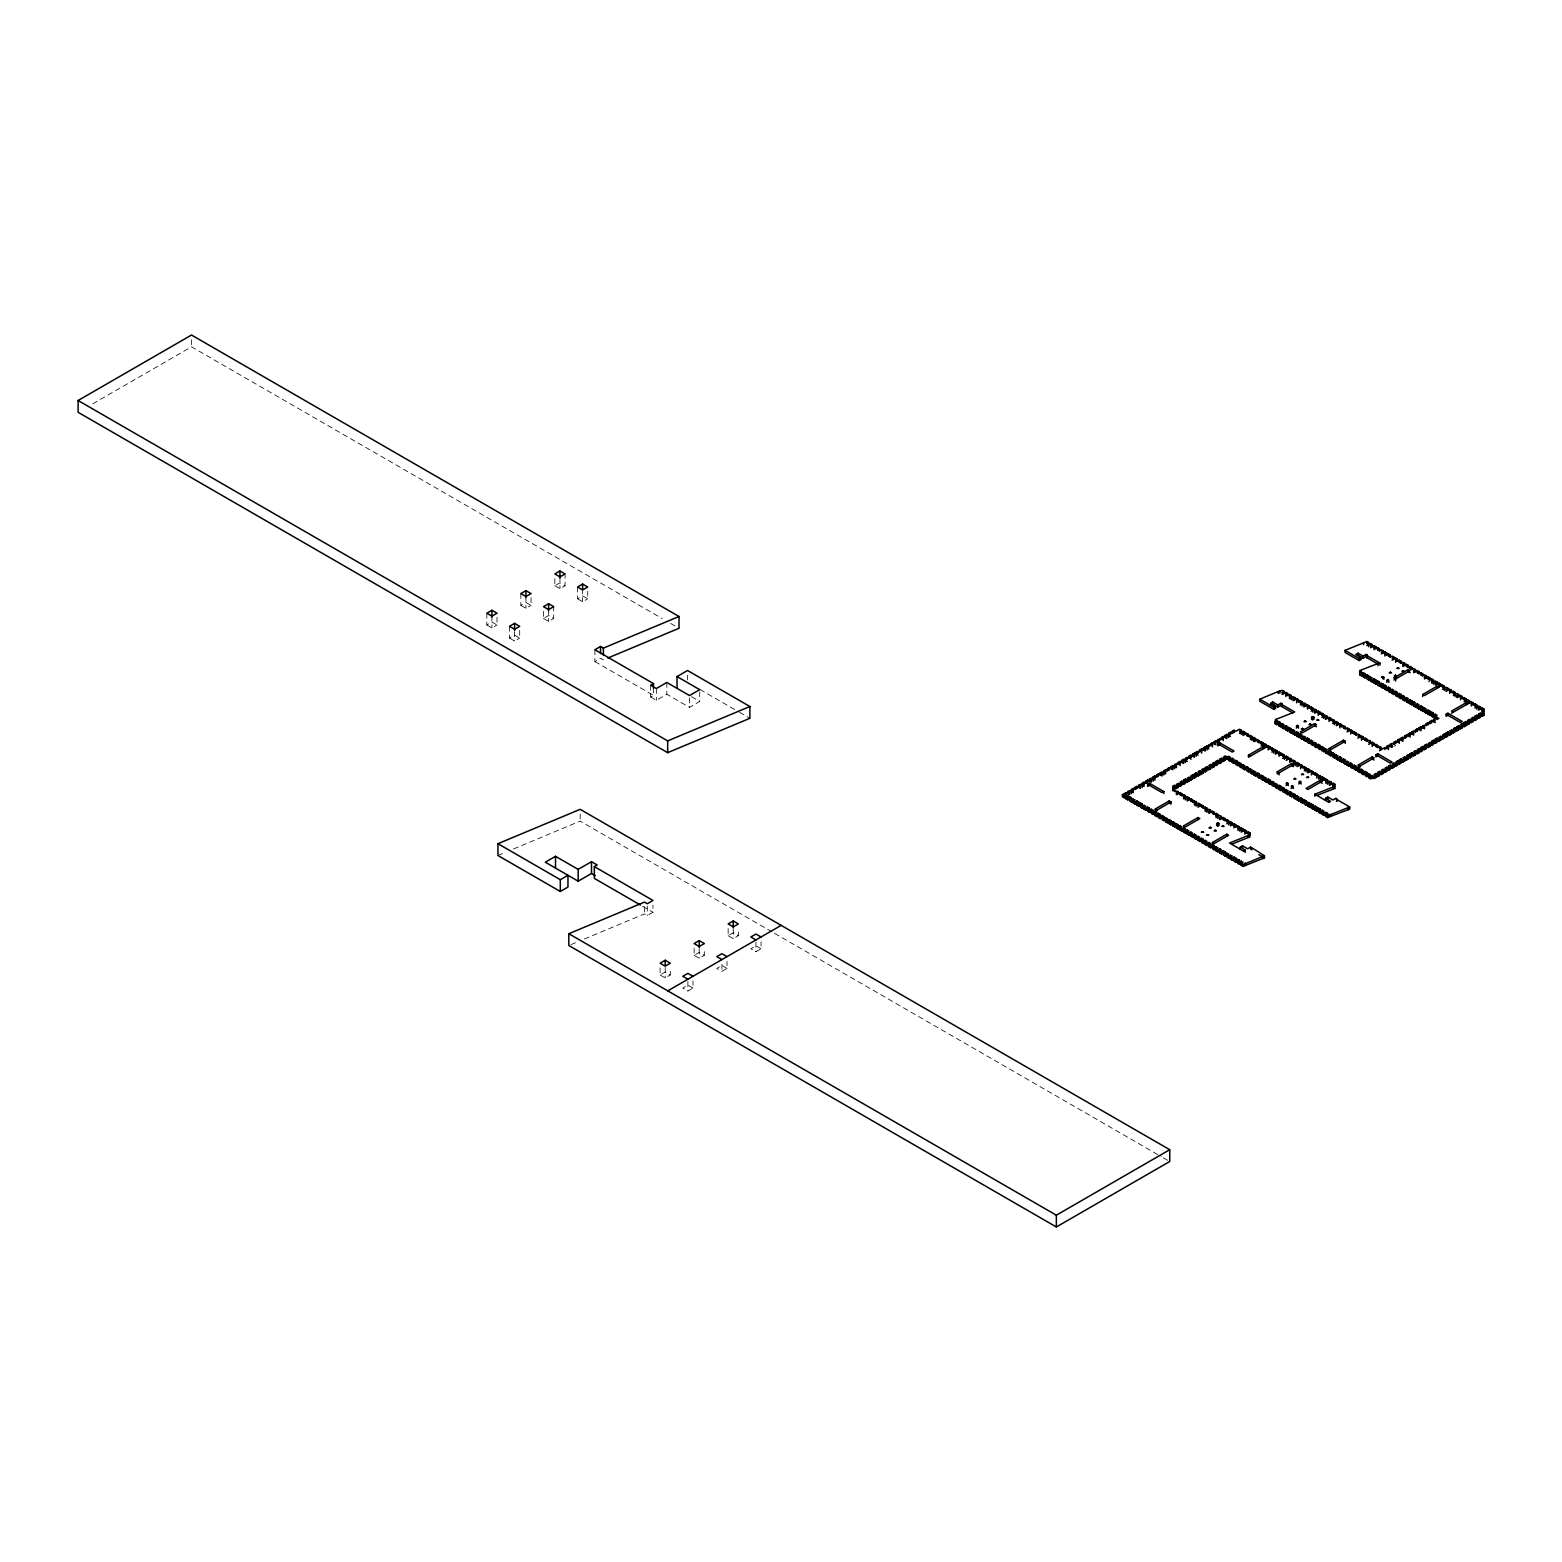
<?xml version="1.0" encoding="UTF-8"?>
<svg xmlns="http://www.w3.org/2000/svg" width="1562" height="1562" viewBox="0 0 1562 1562"><rect width="100%" height="100%" fill="white"/><g stroke="black" fill="none" stroke-linecap="round" stroke-linejoin="round"><path stroke-width="0.75" stroke-dasharray="5 3.75" d="M92.802 403.797L191.501 346.803L662.132 618.532M486.817 613.222L486.817 624.995L491.913 622.067L497.009 624.995L497.009 613.222M520.829 593.58L520.829 605.373L525.925 602.424L531.041 605.373L531.041 593.58M554.842 578.643L554.842 585.73L559.957 582.782L565.053 585.73L565.053 573.937M486.817 624.995L491.913 627.944L497.009 624.995M520.829 605.373L525.925 608.301L531.041 605.373M554.842 585.73L559.957 588.659L565.053 585.73M509.485 626.323L509.485 638.097L514.601 635.148L519.697 638.097L519.697 626.323M543.517 611.386L543.517 618.454L548.613 615.506L553.709 618.454L553.709 606.681M577.53 587.039L577.53 598.812L582.626 595.864L587.742 598.812L587.742 587.039M509.485 638.097L514.601 641.045L519.697 638.097M543.517 618.454L548.613 621.403L553.709 618.454M577.53 598.812L582.626 601.76L587.742 598.812M594.888 649.753L594.888 661.546L600.55 658.266L603.381 659.906M650.671 685.23L650.671 697.023L653.502 695.383L653.502 688.315M650.671 697.023L656.352 700.303L666.837 694.25L689.506 707.332L699.717 701.436L699.717 692.005M584.403 938.996L644.462 913.887L647.293 915.527L652.975 912.247L652.975 905.179M660.101 967.893L660.101 974.961L665.217 972.033L670.313 974.961L670.313 967.893M694.133 948.251L694.133 955.319L699.229 952.39L704.345 955.319L704.345 948.251M728.146 928.609L728.146 935.677L733.261 932.748L738.357 935.677L738.357 928.609M660.101 974.961L665.217 977.91L670.313 974.961M694.133 955.319L699.229 958.267L704.345 955.319M728.146 935.677L733.261 938.625L738.357 935.677M693.001 988.063L687.885 985.114L682.789 988.063L687.885 991.011L693.001 988.063L693.001 980.995M727.013 968.42L721.917 965.472L716.802 968.42L721.917 971.369L727.013 968.42L727.013 961.352M761.045 948.778L755.93 945.83L750.834 948.778L755.93 951.727L761.045 948.778L761.045 941.71M1393.89 746.48L1395.686 745.445M497.946 855.488L504.604 852.696M513.507 848.986L580.166 821.104L772.468 932.143M571.048 944.58L575.499 942.726M1428.098 680.993L1429.894 682.028M670.586 623.414L679.021 628.275M700.01 689.486L737.42 711.1M739.509 712.292L749.897 718.305M691.478 696.672L699.717 701.436M594.888 661.546L653.502 695.383M774.576 933.354L1161.288 1156.622M1163.397 1157.852L1167.634 1160.293M642.49 906.194L652.975 912.247M755.93 942.296L755.93 951.727M733.261 929.195L733.261 938.625M721.917 964.301L721.917 971.369M699.229 948.837L699.229 958.267M689.506 697.902L689.506 707.332M687.885 981.58L687.885 991.011M687.534 675.214L687.534 679.939M666.837 682.457L666.837 694.25M665.217 967.308L665.217 977.91M656.352 688.51L656.352 700.303M647.293 906.097L647.293 915.527M644.462 906.819L644.462 913.887M582.626 588.796L582.626 601.76M580.166 814.036L580.166 821.104M559.957 576.886L559.957 588.659M548.613 609.61L548.613 621.403M525.925 596.528L525.925 608.301M514.601 631.614L514.601 641.045M491.913 616.17L491.913 627.944M191.501 339.735L191.501 346.803"/><path stroke-width="1.5" d="M677.029 688.354L677.029 676.561L687.534 670.508L749.897 706.512L749.897 718.305L667.677 752.669L78.1 412.29L78.1 400.497L191.501 335.029L679.021 616.502L679.021 628.275L607.833 658.032M491.913 610.273L486.817 613.222L491.913 616.17L497.009 613.222L491.913 610.273L491.913 617.341M525.925 590.631L520.829 593.58L525.925 596.528L531.041 593.58L525.925 590.631L525.925 597.699M559.957 570.989L554.842 573.937L559.957 576.886L565.053 573.937L559.957 570.989L559.957 578.057M514.601 623.375L509.485 626.323L514.601 629.252L519.697 626.323L514.601 623.375L514.601 630.443M548.613 603.733L543.517 606.681L548.613 609.61L553.709 606.681L548.613 603.733L548.613 610.801M582.626 584.09L577.53 587.039L582.626 589.967L587.742 587.039L582.626 584.09L582.626 588.796M679.021 616.502L603.381 648.113L600.55 646.473L594.888 649.753L653.502 683.609L653.502 688.315M653.502 683.609L650.671 685.23L656.352 688.51L666.837 682.457L689.506 695.559L699.717 689.662L677.029 676.561M640.4 905.003L594.341 878.391L594.341 866.617L597.172 864.977L591.51 861.697L578.174 869.39L555.506 856.308L545.294 862.185L578.174 881.183L591.51 873.49L595.278 875.677M497.946 843.695L560.309 879.699L567.963 875.286L567.963 887.079L560.309 891.492L497.946 855.488L497.946 843.695L580.166 809.331L1169.743 1149.71L1169.743 1161.503L1056.342 1226.971L568.822 945.498L568.822 933.725L644.462 902.094L647.293 903.734L652.975 900.454L594.341 866.617M665.217 960.24L660.101 963.188L665.217 966.136L670.313 963.188L665.217 960.24L665.217 964.945M699.229 940.597L694.133 943.546L699.229 946.494L704.345 943.546L699.229 940.597L699.229 947.665M733.261 920.955L728.146 923.903L733.261 926.852L738.357 923.903L733.261 920.955L733.261 928.023M667.775 990.855L781.176 925.368M1368.683 646.688L1368.683 642.529L1366.887 641.494L1345.077 650.358L1345.077 652.447L1359.096 660.55L1360.834 659.554L1360.834 657.465L1355.718 654.517L1358.022 653.189L1363.118 656.138L1366.125 654.419L1367.394 655.142L1366.75 657.602L1367.394 655.142M1282.265 692.435L1284.081 691.38L1284.081 693.469L1282.265 692.435L1282.265 694.504L1285.877 692.435L1287.674 693.469L1287.674 695.539L1285.877 694.504L1287.674 693.469M1366.887 641.494L1366.887 643.583L1368.683 642.529M1366.887 645.653L1370.479 643.583L1372.276 644.618L1372.276 646.688L1370.479 645.653L1370.479 643.583M1282.148 703.974L1281.523 706.414L1282.148 703.974L1280.879 703.232L1277.872 704.97L1272.776 702.021L1270.472 703.349L1275.588 706.297L1275.588 708.367L1273.85 709.363L1259.831 701.26L1259.831 699.19L1278.321 691.458L1282.265 690.345L1284.081 691.38M1370.479 645.653L1372.276 644.618M1270.472 705.419L1272.776 704.111L1277.872 707.039L1280.879 705.321L1282.148 706.044M1287.674 695.539L1289.47 694.504L1291.266 695.539L1291.266 699.698M1370.479 647.742L1374.091 645.653L1375.888 646.688L1375.888 648.777L1374.091 647.742L1375.888 646.688M1291.266 695.539L1289.47 696.593L1291.266 697.628M1122.414 794.687L1127.823 795.722L1124.23 797.792L1122.414 796.757L1122.414 794.687L1126.026 792.598L1129.619 794.687L1129.619 792.598L1127.823 791.563L1127.823 793.633L1129.619 792.598M1127.823 791.563L1129.619 790.528L1133.231 792.598L1133.231 788.439L1131.415 789.493L1131.415 793.633M1136.824 786.369L1136.824 788.439L1135.027 789.493L1135.027 787.404L1136.824 786.369L1140.416 788.439L1140.416 786.369L1138.62 785.335L1138.62 787.404L1140.416 786.369M1138.62 785.335L1140.416 784.28L1144.028 786.369L1144.028 782.211L1142.232 783.245L1142.232 787.404M1147.621 780.121L1147.621 782.211L1145.825 783.245L1145.825 781.176L1147.621 780.121L1151.233 782.211L1151.233 780.121L1149.417 779.087L1149.417 781.176L1151.233 780.121M1149.417 779.087L1151.233 778.052L1154.826 780.121L1154.826 775.982L1153.029 777.017L1153.029 781.176M1158.418 773.893L1158.418 775.982L1156.622 777.017L1156.622 774.928L1158.418 773.893L1162.03 775.982L1162.03 773.893L1160.234 772.858L1160.234 774.928L1162.03 773.893M1160.234 772.858L1162.03 771.823L1165.623 773.893L1165.623 769.734L1163.827 770.769L1163.827 774.928M1169.235 767.664L1169.235 769.734L1167.419 770.769L1167.419 768.699L1169.235 767.664L1172.828 769.734L1172.828 765.575L1171.031 766.61L1171.031 768.699L1172.828 767.664L1171.031 766.61M1174.624 768.699L1174.624 764.54L1180.032 763.506L1178.236 762.451L1178.236 764.54M1178.236 762.451L1180.032 761.416L1183.625 763.506L1183.625 759.347L1181.829 760.382L1181.829 762.471L1183.625 761.416L1181.829 760.382M1185.421 762.471L1185.421 758.312L1190.83 757.258L1189.033 756.223L1189.033 758.312M1189.033 756.223L1190.83 755.188L1194.422 757.258L1194.422 753.099L1192.626 754.153L1192.626 756.223L1194.422 755.188L1192.626 754.153M1196.238 756.223L1196.238 752.064L1201.627 751.029L1199.831 749.994L1199.831 752.064M1199.831 749.994L1201.627 748.94L1205.239 751.029L1205.239 746.87L1203.443 747.905L1203.443 749.994L1205.239 748.94L1203.443 747.905M1207.035 749.994L1207.035 745.835L1212.444 744.801L1210.628 743.746L1210.628 745.835M1210.628 743.746L1212.444 742.711L1216.037 744.801M1216.037 740.642L1216.037 742.711L1214.24 743.746L1214.24 741.677L1216.037 740.642L1234.039 751.029L1232.242 752.064L1217.833 743.746L1219.629 742.711L1219.629 744.801L1217.833 745.835L1217.833 739.587L1223.241 738.553L1221.445 737.518L1221.445 739.587M1221.445 737.518L1223.241 736.483L1226.834 738.553L1226.834 734.394L1225.038 735.429L1225.038 737.518L1226.834 736.483L1225.038 735.429M1228.63 737.518L1228.63 733.359L1230.446 732.324L1232.242 733.359L1234.039 732.324L1234.039 730.235L1232.242 731.289L1232.242 733.359M1259.831 699.19L1273.85 707.293L1275.588 706.297M1360.834 657.465L1359.096 658.461L1359.096 660.55M1375.888 648.777L1377.684 647.742L1379.48 648.777L1379.48 650.846L1377.684 649.812L1377.684 647.742M1131.415 791.563L1133.231 790.528L1131.415 789.493M1142.232 785.335L1144.028 784.28L1142.232 783.245M1153.029 779.087L1154.826 778.052L1153.029 777.017M1163.827 772.858L1165.623 771.823L1163.827 770.769M1174.624 766.61L1176.42 765.575L1174.624 764.54M1185.421 760.382L1187.237 759.347L1187.237 757.258M1196.238 754.153L1198.034 753.099L1198.034 751.029M1207.035 747.905L1208.832 746.87L1208.832 744.801M1217.833 741.677L1219.629 740.642L1219.629 738.553M1228.63 735.429L1230.446 734.394L1230.446 732.324M1293.082 698.663L1294.878 697.628L1294.878 699.698L1293.082 698.663L1293.082 700.752L1296.675 698.663L1298.471 699.698L1298.471 701.787L1296.675 700.752L1298.471 699.698M1358.022 653.189L1358.022 655.279L1363.118 658.227L1366.125 656.489L1367.394 657.231M1377.684 649.812L1379.48 648.777M1149.417 783.245L1149.417 785.335L1147.621 786.369L1147.621 784.28L1149.417 783.245L1163.827 791.563L1163.827 793.633M1241.243 734.394L1241.243 730.235L1239.447 731.289L1241.243 732.324M1379.48 650.846L1381.277 649.812L1383.092 650.846L1383.092 652.936L1381.277 651.901L1383.092 650.846M1131.415 797.792L1127.823 799.881L1126.026 798.846L1129.619 796.757L1131.415 797.792L1131.415 801.95L1129.619 800.915L1129.619 796.757M1239.447 733.359L1243.04 731.289L1244.836 732.324L1244.836 734.394L1243.04 733.359L1244.836 732.324M1298.471 701.787L1300.267 700.752L1302.083 701.787L1302.083 705.946M1381.277 653.97L1384.889 651.901L1386.685 652.936L1386.685 655.005L1384.889 653.97L1386.685 652.936M1131.415 801.95L1135.027 799.881L1129.619 798.846M1252.041 740.642L1252.041 736.483L1250.244 735.429L1248.448 736.483L1248.448 734.394L1246.632 733.359L1243.04 735.429L1243.04 731.289M1300.267 700.752L1300.267 702.822L1302.083 701.787M1246.632 733.359L1246.632 735.429L1248.448 734.394M1300.267 704.892L1303.879 702.822L1305.676 703.857L1305.676 705.946L1303.879 704.892L1303.879 706.981L1307.472 704.892L1309.268 705.946L1309.268 708.016L1307.472 706.981L1309.268 705.946M1386.685 655.005L1388.481 653.97L1390.278 655.005L1390.278 657.094L1388.481 656.06L1388.481 653.97M1275.763 719.438L1275.412 721.722L1275.763 719.438L1294.703 711.96L1281.523 704.345M1138.62 801.95L1135.027 804.039L1133.231 803.005L1136.824 800.915L1138.62 801.95L1138.62 806.109L1136.824 805.074L1136.824 800.915M1275.08 721.527L1276.876 720.492L1276.876 724.651L1275.08 723.616L1275.08 721.527L1276.876 722.562M1303.879 704.892L1305.676 703.857M1361.478 675.799L1361.478 673.71L1359.682 672.675L1361.478 671.64L1359.682 670.606L1359.682 674.764L1361.478 675.799L1365.09 673.71L1363.275 672.675L1359.682 674.764M1388.481 656.06L1390.278 655.005M1250.244 735.429L1250.244 737.518L1252.041 736.483M1275.08 723.616L1278.673 721.527L1280.469 722.562L1280.469 726.72L1278.673 725.686L1278.673 721.527M1379.949 665.217L1379.949 663.128L1378.035 663.499L1359.682 670.606M1390.278 657.094L1392.093 656.06L1393.89 657.094L1393.89 659.164L1392.093 658.129L1393.89 657.094M1136.824 805.074L1140.416 803.005L1142.232 804.039L1142.232 808.198L1140.416 807.144L1140.416 803.005M1250.244 739.587L1253.837 737.518L1255.633 738.553L1255.633 740.642L1253.837 739.587L1255.633 738.553M1276.876 724.651L1280.469 722.562M1138.62 806.109L1142.232 804.039M1163.827 791.563L1162.03 792.598L1147.621 784.28M1172.828 786.369L1174.624 785.335L1178.236 787.404L1176.42 788.439L1172.828 786.369L1172.828 790.528L1178.236 791.563L1178.236 793.633L1176.42 792.598L1178.236 791.563M1181.829 783.245L1176.42 784.28L1180.032 786.369L1181.829 785.335L1181.829 781.176L1180.032 782.211L1183.625 784.28L1185.421 783.245L1185.421 779.087L1183.625 780.121L1183.625 784.28M1192.626 777.017L1187.237 778.052L1190.83 780.121L1192.626 779.087L1192.626 774.928L1190.83 775.982L1194.422 778.052L1196.238 777.017L1196.238 772.858L1194.422 773.893L1194.422 778.052M1203.443 772.858L1199.831 770.769L1198.034 771.823L1201.627 773.893L1203.443 772.858L1203.443 768.699L1201.627 769.734L1205.239 771.823L1207.035 770.769L1207.035 766.61L1205.239 767.664L1205.239 771.823M1214.24 766.61L1210.628 764.54L1208.832 765.575L1212.444 767.664L1214.24 766.61L1214.24 762.451L1212.444 763.506L1216.037 765.575L1217.833 764.54L1217.833 760.382L1216.037 761.416L1216.037 765.575M1219.629 759.347L1221.445 758.312L1225.038 760.382L1223.241 761.416L1219.629 759.347L1219.629 763.506L1221.445 762.471L1221.445 758.312M1225.038 756.223L1223.241 757.258L1226.834 759.347L1230.446 757.258L1225.038 756.223L1225.038 760.382M1278.673 725.686L1282.265 723.616L1284.081 724.651L1280.469 726.72M1309.268 708.016L1311.084 706.981L1312.881 708.016L1312.881 712.174M1368.683 675.799L1365.09 677.869L1363.275 676.834L1366.887 674.764L1368.683 675.799L1368.683 679.958L1366.887 678.923L1366.887 674.764M1392.093 660.199L1395.686 658.129L1397.482 659.164L1397.482 661.253L1395.686 660.199L1397.482 659.164M1142.232 808.198L1145.825 806.109L1140.416 805.074M1174.624 787.404L1172.828 788.439L1174.624 789.493L1172.828 790.528M1178.236 785.335L1176.42 786.369L1176.42 788.439M1185.421 781.176L1183.625 782.211L1181.829 781.176M1189.033 779.087L1187.237 780.121L1187.237 782.211L1189.033 781.176L1189.033 777.017M1196.238 774.928L1194.422 775.982L1192.626 774.928M1199.831 772.858L1198.034 773.893L1198.034 775.982L1199.831 774.928L1199.831 770.769M1203.443 770.769L1201.627 771.823L1201.627 773.893M1207.035 768.699L1205.239 769.734L1203.443 768.699M1210.628 766.61L1208.832 767.664L1208.832 769.734L1210.628 768.699L1210.628 764.54M1214.24 764.54L1212.444 765.575L1212.444 767.664M1217.833 762.451L1216.037 763.506L1214.24 762.451M1219.629 761.416L1221.445 760.382M1225.038 758.312L1223.241 759.347L1223.241 761.416M1262.838 748.94L1262.838 742.711L1261.042 741.677L1259.245 742.711L1259.245 740.642L1257.449 739.587L1253.837 741.677L1253.837 737.518M1311.084 706.981L1311.084 709.05L1312.881 708.016M1257.449 739.587L1257.449 741.677L1259.245 740.642M1287.674 726.72L1284.081 728.81L1282.265 727.775L1285.877 725.686L1287.674 726.72L1287.674 730.879L1285.877 729.845L1285.877 725.686M1311.084 711.14L1314.677 709.05L1316.473 710.105L1316.473 712.174L1314.677 711.14L1314.677 713.209L1318.269 711.14L1320.085 712.174L1320.085 714.264L1318.269 713.209L1320.085 712.174M1368.683 679.958L1372.276 677.869L1366.887 676.834M1397.482 661.253L1399.279 660.199L1401.094 661.253L1401.094 663.323L1399.279 662.288L1399.279 660.199M1149.417 808.198L1145.825 810.268L1144.028 809.233L1147.621 807.144L1149.417 808.198L1149.417 812.357L1147.621 811.303L1147.621 807.144M1228.63 760.382L1232.242 758.312L1234.039 759.347L1230.446 761.416L1228.63 760.382L1228.63 756.223M1314.677 711.14L1316.473 710.105M1399.279 662.288L1401.094 661.253M1261.042 741.677L1261.042 743.746L1262.838 742.711M1285.877 729.845L1289.47 727.775L1291.266 728.81L1291.266 732.968L1289.47 731.914L1289.47 727.775M1375.888 679.958L1372.276 682.028L1370.479 680.993L1374.091 678.923L1375.888 679.958L1375.888 684.117L1374.091 683.082L1374.091 678.923M1401.094 663.323L1402.891 662.288L1404.687 663.323L1404.687 665.412L1402.891 664.358L1404.687 663.323M1147.621 811.303L1151.233 809.233L1153.029 810.268L1153.029 814.427L1151.233 813.392L1151.233 809.233M1185.421 799.881L1185.421 795.722L1183.625 794.687L1181.829 795.722L1181.829 793.633L1180.032 792.598L1176.42 794.687L1176.42 792.598M1237.631 761.416L1234.039 763.506L1232.242 762.471L1235.835 760.382L1237.631 761.416L1237.631 765.575L1235.835 764.54L1235.835 760.382M1261.042 745.835L1264.634 743.746L1266.45 744.801L1266.45 746.87L1264.634 745.835L1266.45 744.801M1287.674 730.879L1291.266 728.81M1296.304 728.146L1297.456 725.412L1298.608 728.146M1311.631 717.231L1313.915 717.231L1313.915 719.321L1311.631 719.321L1311.631 717.231L1313.915 717.231M1383.854 677.244L1381.55 677.244L1383.854 677.244L1383.854 679.333M1298.608 726.076L1296.304 726.076M1149.417 812.357L1153.029 810.268M1169.235 800.915L1169.235 803.005L1171.031 804.039L1171.031 801.95L1169.235 800.915L1154.826 809.233L1156.622 810.268L1156.622 816.516L1154.826 815.462L1154.826 811.303L1156.622 812.357L1153.029 814.427M1180.032 792.598L1180.032 794.687L1181.829 793.633M1273.635 753.099L1273.635 748.94L1271.839 747.905L1270.043 748.94L1270.043 746.87L1268.246 745.835L1248.448 757.258L1248.448 755.188L1262.838 746.87L1264.634 747.905L1264.634 743.746M1289.47 731.914L1293.082 729.845L1294.878 730.879L1291.266 732.968M1320.085 714.264L1321.882 713.209L1323.678 714.264L1323.678 718.403M1374.091 683.082L1377.684 680.993L1379.48 682.028L1379.48 686.187L1377.684 685.152L1377.684 680.993M1406.483 664.358L1406.483 666.447L1408.299 667.482L1408.299 665.412L1406.483 664.358L1402.891 666.447L1402.891 664.358M1171.031 801.95L1153.029 812.357L1151.233 811.303M1237.631 765.575L1241.243 763.506L1235.835 762.451M1321.882 713.209L1321.882 715.298L1323.678 714.264M1375.888 684.117L1379.48 682.028M1406.483 666.447L1408.299 665.412M1185.421 795.722L1183.625 796.757L1185.421 797.792M1270.043 746.87L1268.246 747.905L1270.043 748.94M1298.471 732.968L1294.878 735.038L1293.082 734.003L1296.675 731.914L1298.471 732.968L1298.471 737.127L1296.675 736.073L1296.675 731.914M1321.882 717.368L1325.474 715.298L1327.27 716.333L1327.27 718.403L1325.474 717.368L1325.474 719.457L1329.086 717.368L1330.883 718.403L1330.883 720.492L1329.086 719.457L1330.883 718.403M1381.277 683.082L1381.277 687.221L1383.092 688.276L1383.092 684.117L1377.684 683.082M1386.666 682.262L1387.798 679.529L1388.95 682.262M1394.319 677.849L1395.452 675.116L1396.604 677.849M1408.299 667.482L1410.096 666.447L1411.892 667.482L1411.892 669.571L1410.096 668.516L1410.096 666.447M1154.826 815.462L1158.418 813.392L1160.234 814.427L1160.234 818.586L1158.418 817.551L1158.418 813.392M1239.447 764.54L1244.836 765.575L1241.243 767.664L1239.447 766.61L1239.447 762.451M1388.95 680.192L1386.666 680.192M1396.604 675.78L1394.319 675.78M1314.677 723.616L1300.267 731.914L1302.083 732.968L1316.473 724.651L1314.677 723.616L1314.677 725.686L1316.473 726.72M1325.474 717.368L1327.27 716.333M1379.48 686.187L1383.092 684.117M1393.89 679.958L1410.096 670.606L1408.299 669.571L1393.89 677.869L1395.686 678.923L1395.686 680.993M1410.096 668.516L1411.892 667.482M1156.622 816.516L1160.234 814.427M1187.237 798.846L1189.033 797.792L1189.033 799.881L1187.237 798.846L1187.237 800.915L1190.83 798.846L1192.626 799.881L1192.626 801.95L1194.422 800.915L1196.238 801.95L1196.238 806.109M1271.839 747.905L1271.839 749.994L1273.635 748.94M1296.675 736.073L1300.267 734.003L1302.083 735.038L1298.471 737.127M1381.277 687.221L1384.889 685.152L1386.685 686.187L1383.092 688.276M1411.892 669.571L1413.688 668.516L1415.484 669.571L1415.484 671.64L1413.688 670.606L1415.484 669.571M1158.418 817.551L1162.03 815.462L1163.827 816.516L1163.827 820.675L1162.03 819.62L1162.03 815.462M1248.448 767.664L1244.836 769.734L1243.04 768.699L1246.632 766.61L1248.448 767.664L1248.448 771.823L1246.632 770.769L1246.632 766.61M1271.839 752.064L1275.451 749.994L1277.247 751.029L1277.247 753.099L1275.451 752.064L1277.247 751.029M1160.234 818.586L1163.827 816.516M1190.83 798.846L1190.83 800.915L1192.626 799.881M1300.267 736.073L1305.676 737.127L1302.083 739.197L1300.267 738.162L1300.267 734.003M1330.883 720.492L1332.679 719.457L1334.475 720.492L1334.475 724.651M1390.278 688.276L1386.685 690.345L1384.889 689.311L1388.481 687.221L1390.278 688.276L1390.278 692.435L1388.481 691.38L1388.481 687.221M1417.3 670.606L1417.3 672.675L1419.097 673.71L1419.097 671.64L1417.3 670.606L1413.688 672.675L1413.688 670.606M1165.623 817.551L1165.623 821.71L1167.419 822.744L1167.419 818.586L1162.03 817.551M1248.448 771.823L1252.041 769.734L1246.632 768.699M1284.452 759.347L1284.452 755.188L1282.636 754.153L1280.84 755.188L1280.84 753.099L1279.044 752.064L1275.451 754.153L1275.451 749.994M1332.679 719.457L1332.679 721.527L1334.475 720.492M1417.3 672.675L1419.097 671.64M1163.827 820.675L1167.419 818.586M1196.238 801.95L1194.422 803.005L1196.238 804.039M1280.84 753.099L1279.044 754.153L1280.84 755.188M1309.268 739.197L1305.676 741.286L1303.879 740.232L1307.472 738.162L1309.268 739.197L1309.268 743.356L1307.472 742.321L1307.472 738.162M1332.679 723.616L1336.271 721.527L1338.087 722.562L1338.087 724.651L1336.271 723.616L1336.271 721.527M1388.481 691.38L1392.093 689.311L1393.89 690.345L1390.278 692.435M1419.097 673.71L1420.893 672.675L1422.689 673.71L1422.689 675.799L1420.893 674.764L1420.893 672.675M1165.623 821.71L1169.235 819.62L1171.031 820.675L1171.031 824.814L1169.235 823.779L1169.235 819.62M1250.244 770.769L1255.633 771.823L1252.041 773.893L1250.244 772.858L1250.244 768.699M1336.271 723.616L1338.087 722.562M1420.893 674.764L1422.689 673.71M1167.419 822.744L1171.031 820.675M1198.034 805.074L1199.831 804.039L1199.831 806.109L1198.034 805.074L1198.034 807.144L1201.627 805.074L1203.443 806.109L1203.443 808.198L1205.239 807.144L1207.035 808.198L1207.035 812.357M1282.636 754.153L1282.636 756.223L1284.452 755.188M1307.472 742.321L1311.084 740.232L1312.881 741.286L1309.268 743.356M1336.271 725.686L1339.884 723.616L1341.68 724.651L1341.68 726.72L1339.884 725.686L1341.68 724.651M1392.093 693.469L1395.686 691.38L1397.482 692.435L1393.89 694.504L1392.093 693.469L1392.093 689.311M1422.689 675.799L1424.485 674.764L1426.301 675.799L1426.301 677.869L1424.485 676.834L1426.301 675.799M1169.235 823.779L1172.828 821.71L1174.624 822.744L1174.624 826.903L1172.828 825.868L1172.828 821.71M1259.245 773.893L1255.633 775.982L1253.837 774.928L1257.449 772.858L1259.245 773.893L1259.245 778.052L1257.449 777.017L1257.449 772.858M1282.636 758.312L1286.248 756.223L1288.045 757.258L1288.045 759.347L1286.248 758.312L1286.248 756.223M1171.031 824.814L1174.624 822.744M1201.627 805.074L1201.627 807.144L1203.443 806.109M1286.248 758.312L1288.045 757.258M1311.084 742.321L1316.473 743.356L1312.881 745.445L1311.084 744.391L1311.084 740.232M1341.68 726.72L1343.476 725.686L1345.273 726.72L1345.273 728.81L1343.476 727.775L1343.476 725.686M1401.094 694.504L1397.482 696.593L1395.686 695.539L1399.279 693.469L1401.094 694.504L1401.094 698.663L1399.279 697.628L1399.279 693.469M1428.098 676.834L1428.098 678.923L1429.894 679.958L1429.894 677.869L1428.098 676.834L1424.485 678.923L1424.485 676.834M1172.828 825.868L1176.42 823.779L1178.236 824.814L1178.236 828.973L1176.42 827.938L1176.42 823.779M1261.042 774.928L1261.042 779.087L1262.838 780.121L1262.838 775.982L1257.449 774.928M1286.248 760.382L1289.841 758.312L1291.637 759.347L1291.637 761.416L1293.453 760.382L1295.249 761.416L1295.249 765.575M1343.476 727.775L1345.273 726.72M1428.098 678.923L1429.894 677.869M1174.624 826.903L1178.236 824.814M1207.035 808.198L1205.239 809.233L1207.035 810.268M1259.245 778.052L1262.838 775.982M1291.637 759.347L1289.841 760.382L1291.637 761.416M1320.085 745.445L1316.473 747.515L1314.677 746.48L1318.269 744.391L1320.085 745.445L1320.085 749.584L1318.269 748.549L1318.269 744.391M1345.273 728.81L1347.088 727.775L1348.885 728.81L1348.885 730.879L1347.088 729.845L1348.885 728.81M1399.279 697.628L1402.891 695.539L1404.687 696.593L1401.094 698.663M1429.894 679.958L1431.69 678.923L1433.486 679.958L1433.486 684.117M1176.42 827.938L1180.032 825.868L1181.829 826.903L1178.236 828.973M1262.838 780.121L1266.45 778.052L1261.042 777.017M1433.486 679.958L1431.69 680.993L1433.486 682.028M1183.625 825.868L1198.034 817.551L1199.831 818.586L1185.421 826.903L1183.625 825.868L1183.625 832.097L1185.421 833.132L1189.033 831.062L1187.237 830.027L1183.625 832.097M1208.832 811.303L1210.628 810.268L1210.628 812.357L1208.832 811.303L1208.832 813.392L1212.444 811.303L1214.24 812.357L1214.24 814.427L1216.037 813.392L1217.833 814.427L1217.833 818.586M1298.842 763.506L1297.046 764.54L1298.842 765.575L1298.842 763.506L1297.046 762.451L1277.247 773.893L1277.247 771.823L1291.637 763.506L1293.453 764.54L1293.453 766.61L1291.637 765.575L1291.637 763.506M1293.453 760.382L1293.453 762.471L1295.249 761.416M1321.882 746.48L1321.882 750.639L1323.678 751.673L1323.678 747.515L1318.269 746.48M1347.088 731.914L1350.681 729.845L1352.477 730.879L1352.477 732.968L1350.681 731.914L1352.477 730.879M1402.891 699.698L1406.483 697.628L1408.299 698.663L1404.687 700.752L1402.891 699.698L1402.891 695.539M1185.421 828.973L1181.829 831.062L1180.032 830.027L1183.625 827.938L1185.421 828.973L1185.421 833.132M1270.043 780.121L1266.45 782.211L1264.634 781.176L1268.246 779.087L1270.043 780.121L1270.043 784.28L1268.246 783.245L1268.246 779.087M1320.085 749.584L1323.678 747.515M1435.302 683.082L1437.099 682.028L1437.099 684.117L1435.302 683.082L1435.302 685.152L1438.895 683.082L1440.691 684.117L1440.691 686.187L1438.895 685.152L1440.691 684.117M1212.444 811.303L1212.444 813.392L1214.24 812.357M1323.678 751.673L1327.27 749.584L1321.882 748.549M1352.477 732.968L1354.274 731.914L1356.089 732.968L1356.089 735.038L1354.274 734.003L1354.274 731.914M1411.892 700.752L1408.299 702.822L1406.483 701.787L1410.096 699.698L1411.892 700.752L1411.892 704.892L1410.096 703.857L1410.096 699.698M1271.839 781.176L1271.839 785.335L1273.635 786.369L1273.635 782.211L1268.246 781.176M1306.047 771.823L1306.047 767.664L1304.25 766.61L1302.454 767.664L1302.454 765.575L1300.638 764.54L1297.046 766.61L1297.046 762.451M1329.086 754.797L1332.679 752.708L1334.475 753.743L1330.883 755.832L1329.086 754.797L1329.086 748.549L1343.476 740.232L1345.273 741.286L1345.273 743.356M1354.274 734.003L1356.089 732.968M1422.689 696.593L1422.689 694.504L1437.099 686.187L1438.895 687.221L1438.895 683.082M1217.833 814.427L1216.037 815.462L1217.833 816.516M1270.043 784.28L1273.635 782.211M1302.454 765.575L1300.638 766.61L1302.454 767.664M1325.474 748.549L1325.474 752.708L1345.273 741.286M1356.089 735.038L1357.886 734.003L1359.682 735.038L1359.682 737.127L1357.886 736.073L1359.682 735.038M1410.096 703.857L1413.688 701.787L1415.484 702.822L1411.892 704.892M1438.895 687.221L1424.485 695.539L1422.689 694.504M1440.691 686.187L1442.487 685.152L1444.303 686.187L1444.303 690.345M1187.237 834.186L1190.83 832.097L1192.626 833.132L1189.033 835.221L1187.237 834.186L1187.237 830.027M1273.635 786.369L1277.247 784.28L1271.839 783.245M1325.474 752.708L1327.27 753.743L1330.883 751.673L1329.086 750.639M1442.487 685.152L1442.487 687.221L1444.303 686.187M1219.629 817.551L1221.445 816.516L1221.445 818.586L1219.629 817.551L1219.629 819.62L1223.241 817.551L1225.038 818.586L1225.038 820.675L1226.834 819.62L1228.63 820.675L1228.63 824.814M1304.25 766.61L1304.25 768.699L1306.047 767.664M1357.886 738.162L1361.478 736.073L1363.275 737.127L1363.275 739.197L1361.478 738.162L1363.275 737.127M1413.688 705.946L1417.3 703.857L1419.097 704.892L1415.484 706.981L1413.688 705.946L1413.688 701.787M1442.487 689.311L1446.1 687.221L1447.896 688.276L1447.896 690.345L1446.1 689.311L1446.1 691.38L1449.692 689.311L1451.488 690.345L1451.488 692.435L1449.692 691.38L1451.488 690.345M1190.83 836.256L1194.422 834.186L1196.238 835.221L1192.626 837.291L1190.83 836.256L1190.83 832.097M1280.84 786.369L1277.247 788.439L1275.451 787.404L1279.044 785.335L1280.84 786.369L1280.84 790.528L1279.044 789.493L1279.044 785.335M1304.25 770.769L1307.843 768.699L1309.639 769.734L1309.639 771.823L1307.843 770.769L1309.639 769.734M1446.1 689.311L1447.896 688.276M1223.241 817.551L1223.241 819.62L1225.038 818.586M1216.681 823.486L1218.985 823.486L1218.985 825.556L1216.681 825.556L1216.681 823.486L1218.985 823.486M1286.092 785.491L1287.225 782.738L1288.377 785.491M1332.679 752.708L1332.679 756.867L1334.475 757.902L1338.087 755.832L1332.679 754.797M1363.275 739.197L1365.09 738.162L1366.887 739.197L1366.887 741.286L1365.09 740.232L1365.09 738.162M1422.689 706.981L1419.097 709.05L1417.3 708.016L1420.893 705.946L1422.689 706.981L1422.689 711.14L1420.893 710.105L1420.893 705.946M1288.377 783.402L1286.092 783.402M1194.422 838.325L1198.034 836.256L1199.831 837.291L1196.238 839.38L1194.422 838.325L1194.422 834.186M1279.044 789.493L1282.636 787.404L1284.452 788.439L1284.452 792.598L1282.636 791.563L1282.636 787.404M1316.844 778.052L1316.844 773.893L1315.048 772.858L1313.252 773.893L1313.252 771.823L1311.455 770.769L1307.843 772.858L1307.843 768.699M1365.09 740.232L1366.887 739.197M1226.834 819.62L1226.834 821.71L1228.63 820.675M1280.84 790.528L1284.452 788.439M1313.252 771.823L1311.455 772.858L1313.252 773.893M1336.271 758.956L1339.884 756.867L1341.68 757.902L1338.087 759.991L1336.271 758.956L1336.271 754.797M1366.887 741.286L1368.683 740.232L1370.479 741.286L1370.479 743.356L1368.683 742.321L1370.479 741.286M1420.893 710.105L1424.485 708.016L1426.301 709.05L1422.689 711.14M1451.488 692.435L1453.304 691.38L1455.101 692.435L1455.101 696.593M1291.188 788.439L1292.34 785.686L1293.492 788.439M1298.842 784.007L1299.994 781.273L1301.146 784.007M1203.443 839.38L1199.831 841.449L1198.034 840.415L1201.627 838.325L1203.443 839.38L1203.443 843.539L1201.627 842.484L1201.627 838.325M1226.834 823.779L1230.446 821.71L1232.242 822.744L1232.242 824.814L1230.446 823.779L1232.242 822.744M1284.452 792.598L1288.045 790.528L1282.636 789.493M1453.304 691.38L1453.304 693.469L1455.101 692.435M1293.492 786.35L1291.188 786.35M1301.146 781.937L1298.842 781.937M1315.048 772.858L1315.048 774.928L1316.844 773.893M1345.273 759.991L1341.68 762.061L1339.884 761.026L1343.476 758.956L1345.273 759.991L1345.273 764.15L1343.476 763.096L1343.476 758.956M1368.683 744.391L1372.276 742.321L1374.091 743.356L1374.091 745.445L1372.276 744.391L1374.091 743.356M1429.894 711.14L1426.301 713.209L1424.485 712.174L1428.098 710.105L1429.894 711.14L1429.894 715.298L1428.098 714.264L1428.098 710.105M1453.304 695.539L1456.897 693.469L1458.693 694.504L1458.693 696.593L1456.897 695.539L1456.897 697.628L1460.49 695.539L1462.305 696.593L1462.305 698.663L1460.49 697.628L1462.305 696.593M1201.627 842.484L1205.239 840.415L1207.035 841.449L1203.443 843.539M1239.447 831.062L1239.447 826.903L1237.631 825.868L1235.835 826.903L1235.835 824.814L1234.039 823.779L1230.446 825.868L1230.446 821.71M1291.637 792.598L1288.045 794.687L1286.248 793.633L1289.841 791.563L1291.637 792.598L1291.637 796.757L1289.841 795.722L1289.841 791.563M1320.456 775.982L1318.64 777.017L1320.456 778.052L1320.456 775.982L1315.048 774.928M1456.897 695.539L1458.693 694.504M1235.835 824.814L1234.039 825.868L1235.835 826.903M1345.273 764.15L1348.885 762.061L1343.476 761.026M1374.091 745.445L1375.888 744.391L1377.684 745.445L1377.684 747.515L1375.888 746.48L1375.888 744.391M1428.098 714.264L1431.69 712.174L1433.486 713.209L1433.486 717.368L1431.69 716.333L1431.69 712.174M1205.239 844.573L1208.832 842.484L1210.628 843.539L1207.035 845.608L1205.239 844.573L1205.239 840.415M1289.841 795.722L1293.453 793.633L1295.249 794.687L1295.249 798.846L1293.453 797.792L1293.453 793.633M1327.641 784.28L1327.641 780.121L1325.845 779.087L1324.049 780.121L1324.049 778.052L1322.253 777.017L1318.64 779.087L1318.64 774.928M1375.888 746.48L1377.684 745.445M1429.894 715.298L1433.486 713.209M1212.444 846.643L1217.833 847.697L1214.24 849.767L1212.444 848.732L1212.444 842.484L1226.834 834.186L1228.63 835.221L1208.832 846.643L1208.832 842.484M1237.631 825.868L1237.631 827.938L1239.447 826.903M1291.637 796.757L1295.249 794.687M1322.253 781.176L1320.456 780.121L1306.047 788.439L1307.843 789.493L1322.253 781.176L1322.253 777.017M1324.049 778.052L1322.253 779.087L1324.049 780.121M1347.088 765.185L1350.681 763.096L1352.477 764.15L1348.885 766.22L1347.088 765.185L1347.088 761.026M1377.684 747.515L1379.48 746.48L1381.277 747.515L1381.277 749.584L1379.48 748.549L1381.277 747.515M1431.69 716.333L1435.302 714.264L1437.099 715.298L1433.486 717.368M1462.305 698.663L1464.102 697.628L1465.898 698.663L1465.898 704.892M1237.631 830.027L1241.243 827.938L1243.04 828.973L1243.04 831.062L1241.243 830.027L1243.04 828.973M1295.249 798.846L1298.842 796.757L1293.453 795.722M1464.102 697.628L1464.102 699.698L1465.898 698.663M1208.832 846.643L1210.628 847.697L1214.24 845.608L1212.444 844.573M1327.641 780.121L1325.845 781.176L1327.641 782.211M1356.089 766.22L1352.477 768.309L1350.681 767.254L1354.274 765.185L1356.089 766.22L1356.089 770.378L1354.274 769.344L1354.274 765.185M1379.48 750.639L1384.889 747.515L1386.685 748.549L1388.481 747.515L1386.685 746.48L1386.685 748.549M1386.685 746.48L1388.481 745.445L1392.093 747.515L1392.093 745.445L1390.278 744.391L1390.278 746.48L1392.093 745.445M1390.278 744.391L1392.093 743.356L1393.89 744.391L1395.686 743.356L1395.686 741.286L1397.482 742.321L1399.279 741.286L1397.482 740.232L1397.482 742.321M1393.89 744.391L1393.89 742.321L1395.686 741.286M1397.482 740.232L1399.279 739.197L1402.891 741.286L1402.891 739.197L1401.094 738.162L1401.094 740.232L1402.891 739.197M1401.094 738.162L1402.891 737.127L1404.687 738.162L1406.483 737.127L1406.483 735.038L1408.299 736.073L1410.096 735.038L1408.299 734.003L1408.299 736.073M1404.687 738.162L1404.687 736.073L1406.483 735.038M1408.299 734.003L1410.096 732.968L1413.688 735.038L1413.688 732.968L1411.892 731.914L1411.892 734.003L1413.688 732.968M1411.892 731.914L1413.688 730.879L1415.484 731.914L1417.3 730.879L1417.3 728.81L1419.097 729.845L1420.893 728.81L1419.097 727.775L1419.097 729.845M1415.484 731.914L1415.484 729.845L1417.3 728.81M1419.097 727.775L1420.893 726.72L1424.485 728.81L1424.485 726.72L1422.689 725.686L1422.689 727.775L1424.485 726.72M1422.689 725.686L1428.098 724.651L1428.098 722.562L1429.894 723.616L1431.69 722.562L1431.69 720.492L1429.894 721.527L1429.894 723.616M1426.301 725.686L1426.301 723.616L1428.098 722.562M1433.486 719.457L1435.302 720.492L1433.486 721.527L1433.486 719.457L1437.099 717.368M1464.102 701.787L1467.694 699.698L1469.491 700.752L1469.491 702.822L1467.694 701.787L1467.694 703.857L1465.898 702.822L1451.488 711.14L1453.304 712.174M1240.248 849.259L1240.248 847.17L1245.344 850.118L1245.344 852.208L1229.587 843.011L1249.659 834.889L1249.659 836.959L1248.448 836.256L1250.244 835.221L1250.244 833.132L1248.448 832.097L1246.632 833.132L1246.632 831.062L1244.836 830.027L1241.243 832.097L1241.243 827.938M1302.454 798.846L1298.842 800.915L1297.046 799.881L1300.638 797.792L1302.454 798.846L1302.454 803.005L1300.638 801.95L1300.638 797.792M1354.274 767.254L1356.089 768.309L1374.091 757.902L1372.276 756.867L1357.886 765.185L1359.682 766.22L1359.682 768.309L1356.089 770.378M1375.888 754.797L1377.684 753.743L1392.093 762.061L1390.278 763.096L1375.888 754.797L1375.888 756.867L1377.684 755.832L1377.684 753.743M1446.1 714.264L1447.896 713.209L1462.305 721.527L1460.49 722.562L1446.1 714.264L1446.1 716.333L1447.896 715.298L1447.896 713.209M1467.694 701.787L1469.491 700.752M1246.632 831.062L1244.836 832.097L1246.632 833.132M1329.457 783.245L1331.254 782.211L1331.254 784.28L1329.457 783.245L1329.457 785.335L1333.05 783.245L1334.846 784.28L1334.846 788.439L1316.883 795.409M1451.488 713.209L1471.306 701.787L1473.103 702.822L1473.103 704.892L1471.306 703.857L1473.103 702.822M1216.037 850.802L1219.629 848.732L1221.445 849.767L1217.833 851.837L1216.037 850.802L1216.037 846.643M1300.638 801.95L1304.25 799.881L1306.047 800.915L1306.047 805.074L1304.25 804.039L1304.25 799.881M1248.448 832.097L1248.448 834.186L1250.244 833.132M1302.454 803.005L1306.047 800.915M1333.05 783.245L1333.05 785.335L1334.846 784.28M1357.886 771.413L1361.478 769.344L1363.275 770.378L1359.682 772.468L1357.886 771.413L1357.886 767.254L1359.682 768.309M1473.103 704.892L1474.899 703.857L1476.695 704.892L1476.695 709.05M1225.038 851.837L1221.445 853.926L1219.629 852.891L1223.241 850.802L1225.038 851.837L1225.038 855.996L1223.241 854.961L1223.241 850.802M1307.843 801.95L1307.843 806.109L1309.639 807.144L1309.639 803.005L1304.25 801.95M1474.899 703.857L1474.899 705.946L1476.695 704.892M1306.047 805.074L1309.639 803.005M1366.887 772.468L1363.275 774.537L1361.478 773.502L1365.09 771.413L1366.887 772.468L1366.887 776.607L1365.09 775.572L1365.09 771.413M1474.899 708.016L1478.492 705.946L1480.307 706.981L1480.307 709.05L1478.492 708.016L1478.492 710.105L1482.104 708.016L1483.9 709.05L1483.9 715.298L1482.104 716.333L1478.492 714.264L1480.307 713.209L1483.9 715.376M1225.038 855.996L1228.63 853.926L1223.241 852.891M1307.843 806.109L1311.455 804.039L1313.252 805.074L1313.252 809.233L1311.455 808.198L1311.455 804.039M1478.492 708.016L1480.307 706.981M1240.248 847.17L1242.551 845.843L1247.648 848.791L1250.635 847.073L1251.923 849.884M1309.639 807.144L1313.252 805.074M1325.494 800.427L1325.494 798.358L1327.778 797.03L1332.894 799.978L1335.881 798.241L1337.17 801.052M1366.887 776.607L1370.479 774.537L1365.09 773.502M1226.834 854.961L1232.242 855.996L1228.63 858.085L1226.834 857.05L1226.834 852.891M1311.455 808.198L1315.048 806.109L1316.844 807.144L1316.844 811.303L1315.048 810.268L1315.048 806.109M1483.9 709.05L1482.104 710.105L1483.9 711.14L1482.104 712.174L1482.104 708.016M1313.252 809.233L1316.844 807.144M1368.683 777.661L1372.276 775.572L1375.888 777.661L1370.479 778.696L1368.683 777.661L1368.683 773.502M1379.48 775.572L1375.888 773.502L1374.091 774.537L1377.684 776.607L1379.48 775.572L1379.48 771.413L1377.684 772.468L1377.684 776.607M1386.685 771.413L1383.092 769.344L1381.277 770.378L1384.889 772.468L1386.685 771.413L1386.685 767.254L1388.481 768.309L1390.278 767.254M1386.685 767.254L1384.889 768.309L1388.481 770.378L1390.278 769.344L1390.278 765.185L1388.481 766.22L1388.481 770.378M1397.482 765.185L1393.89 763.096L1392.093 764.15L1395.686 766.22L1397.482 765.185L1397.482 761.026L1399.279 762.061L1401.094 761.026M1397.482 761.026L1395.686 762.061L1399.279 764.15L1401.094 763.096L1401.094 758.956L1399.279 759.991L1399.279 764.15M1408.299 758.956L1404.687 756.867L1402.891 757.902L1406.483 759.991L1408.299 758.956L1408.299 754.797L1410.096 755.832L1411.892 754.797M1408.299 754.797L1406.483 755.832L1410.096 757.902L1411.892 756.867L1411.892 752.708L1410.096 753.743L1410.096 757.902M1419.097 752.708L1415.484 750.639L1413.688 751.673L1417.3 753.743L1419.097 752.708L1419.097 748.549L1420.893 749.584L1422.689 748.549M1419.097 748.549L1417.3 749.584L1420.893 751.673L1422.689 750.639L1422.689 746.48L1420.893 747.515L1420.893 751.673M1424.485 745.445L1426.301 744.391L1429.894 746.48L1428.098 747.515L1424.485 745.445L1424.485 749.584L1426.301 748.549L1426.301 744.391M1433.486 742.321L1428.098 743.356L1431.69 745.445L1433.486 744.391L1433.486 740.232L1435.302 741.286L1437.099 740.232M1431.69 745.445L1431.69 741.286L1433.486 740.232M1435.302 739.197L1437.099 738.162L1440.691 740.232L1438.895 741.286L1435.302 739.197L1435.302 743.356L1437.099 742.321L1437.099 738.162M1444.303 736.073L1438.895 737.127L1442.487 739.197L1444.303 738.162L1444.303 734.003L1446.1 735.038L1447.896 734.003M1444.303 734.003L1442.487 735.038L1446.1 737.127L1447.896 736.073L1447.896 731.914L1446.1 732.968L1446.1 737.127M1455.101 729.845L1449.692 730.879L1453.304 732.968L1455.101 731.914L1455.101 727.775L1453.304 728.81L1456.897 730.879L1458.693 729.845L1458.693 725.686L1456.897 726.72L1456.897 730.879M1465.898 725.686L1462.305 723.616L1460.49 724.651L1464.102 726.72L1465.898 725.686L1465.898 721.527L1464.102 722.562L1464.102 726.72M1467.694 720.492L1469.491 719.457L1473.103 721.527L1471.306 722.562L1467.694 720.492L1467.694 724.651L1469.491 723.616L1469.491 719.457M1476.695 719.457L1473.103 717.368L1471.306 718.403L1474.899 720.492L1476.695 719.457L1476.695 715.298L1474.899 716.333L1474.899 720.492M1243.625 851.114L1245.344 850.118M1235.835 858.085L1232.242 860.154L1230.446 859.12L1234.039 857.05L1235.835 858.085L1235.835 862.244L1234.039 861.209L1234.039 857.05M1315.048 810.268L1318.64 808.198L1320.456 809.233L1320.456 813.392L1318.64 812.357L1318.64 808.198M1328.871 802.302L1330.59 801.306L1325.494 798.358M1375.888 775.572L1374.091 776.607L1374.091 778.696M1377.684 774.537L1379.48 773.502M1383.092 771.413L1381.277 772.468L1381.277 774.537L1383.092 773.502L1383.092 769.344M1386.685 769.344L1384.889 770.378L1384.889 772.468M1393.89 765.185L1392.093 766.22L1392.093 768.309L1393.89 767.254L1393.89 763.096M1397.482 763.096L1395.686 764.15L1395.686 766.22M1404.687 758.956L1402.891 759.991L1402.891 762.061L1404.687 761.026L1404.687 756.867M1408.299 756.867L1406.483 757.902L1406.483 759.991M1415.484 752.708L1413.688 753.743L1413.688 755.832L1415.484 754.797L1415.484 750.639M1419.097 750.639L1417.3 751.673L1417.3 753.743M1424.485 747.515L1426.301 746.48M1429.894 744.391L1428.098 745.445L1428.098 747.515M1440.691 738.162L1438.895 739.197L1438.895 741.286M1451.488 731.914L1449.692 732.968L1449.692 735.038L1451.488 734.003L1451.488 729.845M1456.897 728.81L1458.693 727.775M1462.305 725.686L1460.49 726.72L1460.49 728.81L1462.305 727.775L1462.305 723.616M1464.102 724.651L1465.898 723.616M1467.694 722.562L1469.491 721.527M1473.103 719.457L1471.306 720.492L1471.306 722.562M1474.899 718.403L1476.695 717.368M1478.492 716.333L1480.307 715.298M1251.923 847.795L1264.478 855.781L1264.478 857.87L1243.04 866.402L1241.243 865.368L1241.243 861.209L1239.447 862.244L1237.631 861.209M1336.525 801.423L1337.17 798.983M1316.844 811.303L1320.456 809.233M1474.899 716.333L1478.492 718.403L1480.307 717.368L1480.307 713.209M1237.631 859.12L1237.631 863.278L1239.447 864.313L1239.447 860.154L1234.039 859.12M1318.64 812.357L1322.253 810.268L1324.049 811.303L1320.456 813.392M1235.835 862.244L1239.447 860.154M1327.641 813.392L1324.049 815.462L1322.253 814.427L1325.845 812.357L1327.641 813.392L1327.641 817.551L1349.724 809.038L1349.724 806.968L1336.525 799.353M1239.447 864.313L1243.04 862.244L1241.243 861.209M1241.243 865.368L1264.478 855.781M1327.641 817.551L1325.845 816.516L1349.724 806.968M568.822 933.725L1056.342 1215.197L1169.743 1149.71M78.1 400.497L667.677 740.896L749.897 706.512M1314.833 796.269L1314.833 794.199L1334.846 786.369L1333.05 785.335M1231.657 844.241L1249.659 836.959M1359.682 672.675L1361.01 672.695M1437.099 682.028L1435.302 680.993L1431.69 683.082L1431.69 678.923M1366.887 643.583L1368.683 644.618M1442.487 687.221L1444.303 688.276M1453.304 693.469L1455.101 694.504M1464.102 699.698L1465.898 700.752M1474.899 705.946L1476.695 706.981M1482.104 712.174L1483.9 713.209L1482.104 714.264L1482.104 716.333M1410.096 672.675L1408.299 671.64L1408.299 669.571M1476.695 715.298L1480.307 717.368M1366.75 655.513L1379.949 663.128M1366.75 657.602L1378.055 664.123M1345.077 650.358L1360.834 659.554M1465.898 721.527L1469.491 723.616M1464.102 722.562L1467.694 724.651M1458.693 725.686L1462.305 727.775M1456.897 726.72L1460.49 728.81M1363.275 674.764L1365.09 675.799M1370.479 678.923L1372.276 679.958L1372.276 682.028M1374.091 680.993L1375.888 682.028M1381.277 685.152L1383.092 686.187M1384.889 687.221L1386.685 688.276L1386.685 690.345M1388.481 689.311L1390.278 690.345M1392.093 691.38L1393.89 692.435L1393.89 694.504M1395.686 693.469L1397.482 694.504L1397.482 696.593M1399.279 695.539L1401.094 696.593M1402.891 697.628L1404.687 698.663L1404.687 700.752M1406.483 699.698L1408.299 700.752L1408.299 702.822M1410.096 701.787L1411.892 702.822M1413.688 703.857L1415.484 704.892L1415.484 706.981M1417.3 705.946L1419.097 706.981L1419.097 709.05M1420.893 708.016L1422.689 709.05M1424.485 710.105L1426.301 711.14L1426.301 713.209M1428.098 712.174L1429.894 713.209M1431.69 714.264L1433.486 715.298M1435.302 716.333L1438.895 718.403L1437.099 719.457L1435.302 718.403L1435.302 714.264M1455.101 727.775L1458.693 729.845M1431.69 720.492L1435.302 722.562M1429.894 721.527L1431.69 722.562M1447.896 731.914L1451.488 734.003M1446.1 732.968L1449.692 735.038M1426.301 723.616L1428.098 724.651M1415.484 729.845L1417.3 730.879M1431.69 741.286L1435.302 743.356M1404.687 736.073L1406.483 737.127M1422.689 746.48L1426.301 748.549M1420.893 747.515L1424.485 749.584M1393.89 742.321L1395.686 743.356M1411.892 752.708L1415.484 754.797M1410.096 753.743L1413.688 755.832M1294.878 697.628L1293.082 696.593L1289.47 698.663L1289.47 694.504M1401.094 758.956L1404.687 761.026M1300.267 702.822L1302.083 703.857M1311.084 709.05L1312.881 710.105M1321.882 715.298L1323.678 716.333M1332.679 721.527L1334.475 722.562M1399.279 759.991L1402.891 762.061M1390.278 765.185L1393.89 767.254M1388.481 766.22L1392.093 768.309M1281.523 706.414L1292.828 712.955M1374.091 759.991L1372.276 758.956L1372.276 756.867M1379.48 771.413L1383.092 773.502M1377.684 772.468L1381.277 774.537M1329.086 748.549L1330.883 749.584M1275.412 719.652L1276.876 720.492M1278.673 723.616L1280.469 724.651M1282.265 725.686L1284.081 726.72L1284.081 728.81M1285.877 727.775L1287.674 728.81M1289.47 729.845L1291.266 730.879M1293.082 731.914L1294.878 732.968L1294.878 735.038M1296.675 734.003L1298.471 735.038M1303.879 738.162L1305.676 739.197L1305.676 741.286M1307.472 740.232L1309.268 741.286M1314.677 744.391L1316.473 745.445L1316.473 747.515M1325.474 750.639L1327.27 751.673L1327.27 753.743M1329.086 752.708L1330.883 753.743M1336.271 756.867L1338.087 757.902L1338.087 759.991M1339.884 758.956L1341.68 759.991L1341.68 762.061M1347.088 763.096L1348.885 764.15L1348.885 766.22M1350.681 765.185L1352.477 766.22L1352.477 768.309M1357.886 769.344L1359.682 770.378L1359.682 772.468M1361.478 771.413L1363.275 772.468L1363.275 774.537M1368.683 775.572L1370.479 776.607L1370.479 778.696M1241.243 730.235L1239.447 729.2L1235.835 731.289L1234.039 730.235M1331.254 782.211L1329.457 781.176L1325.845 783.245L1325.845 779.087M1246.632 735.429L1248.448 736.483M1250.244 737.518L1252.041 738.553M1257.449 741.677L1259.245 742.711M1261.042 743.746L1262.838 744.801M1271.839 749.994L1273.635 751.029M1282.636 756.223L1284.452 757.258M1293.453 762.451L1295.249 763.506M1304.25 768.699L1306.047 769.734M1333.05 787.404L1334.846 788.439M1232.242 731.289L1234.039 732.324M1322.253 783.245L1320.456 782.211L1320.456 780.121M1228.63 733.359L1230.446 734.394M1226.834 734.394L1230.446 736.483M1248.448 755.188L1250.244 756.223M1277.247 771.823L1279.044 772.858L1279.044 774.928M1314.833 794.199L1328.891 802.399M1217.833 739.587L1219.629 740.642M1214.24 741.677L1216.037 742.711M1207.035 745.835L1208.832 746.87M1228.63 758.312L1230.446 759.347L1230.446 761.416M1232.242 760.382L1234.039 761.416L1234.039 763.506M1243.04 766.61L1244.836 767.664L1244.836 769.734M1253.837 772.858L1255.633 773.893L1255.633 775.982M1264.634 779.087L1266.45 780.121L1266.45 782.211M1275.451 785.335L1277.247 786.369L1277.247 788.439M1279.044 787.404L1280.84 788.439M1286.248 791.563L1288.045 792.598L1288.045 794.687M1289.841 793.633L1291.637 794.687M1297.046 797.792L1298.842 798.846L1298.842 800.915M1300.638 799.881L1302.454 800.915M1307.843 804.039L1309.639 805.074M1311.455 806.109L1313.252 807.144M1315.048 808.198L1316.844 809.233M1318.64 810.268L1320.456 811.303M1322.253 812.357L1324.049 813.392L1324.049 815.462M1325.845 814.427L1327.641 815.462M1205.239 746.87L1208.832 748.94M1217.833 760.382L1221.445 762.471M1216.037 761.416L1219.629 763.506M1196.238 752.064L1198.034 753.099M1194.422 753.099L1198.034 755.188M1207.035 766.61L1210.628 768.699M1205.239 767.664L1208.832 769.734M1185.421 758.312L1187.237 759.347M1183.625 759.347L1187.237 761.416M1196.238 772.858L1199.831 774.928M1194.422 773.893L1198.034 775.982M1172.828 765.575L1176.42 767.664L1176.42 763.506M1167.419 768.699L1169.235 769.734M1185.421 779.087L1189.033 781.176M1165.623 769.734L1167.419 770.769M1183.625 780.121L1187.237 782.211M1156.622 774.928L1158.418 775.982M1154.826 775.982L1156.622 777.017M1189.033 797.792L1187.237 796.757L1183.625 798.846L1183.625 794.687M1199.831 804.039L1198.034 803.005L1194.422 805.074L1194.422 800.915M1210.628 810.268L1208.832 809.233L1205.239 811.303L1205.239 807.144M1221.445 816.516L1219.629 815.462L1216.037 817.551L1216.037 813.392M1180.032 794.687L1181.829 795.722M1190.83 800.915L1192.626 801.95M1201.627 807.144L1203.443 808.198M1212.444 813.392L1214.24 814.427M1223.241 819.62L1225.038 820.675M1226.834 821.71L1228.63 822.744M1237.631 827.938L1239.447 828.973M1248.448 834.186L1250.244 835.221M1145.825 781.176L1147.621 782.211M1144.028 782.211L1145.825 783.245M1258.816 854.609L1264.478 857.87M1135.027 787.404L1136.824 788.439M1133.231 788.439L1135.027 789.493M1212.444 842.484L1214.24 843.539M1126.026 796.757L1127.823 797.792M1133.231 800.915L1135.027 801.95L1135.027 804.039M1136.824 803.005L1138.62 804.039M1144.028 807.144L1145.825 808.198L1145.825 810.268M1147.621 809.233L1149.417 810.268M1154.826 813.392L1156.622 814.427M1158.418 815.462L1160.234 816.516M1165.623 819.62L1167.419 820.675M1169.235 821.71L1171.031 822.744M1172.828 823.779L1174.624 824.814M1176.42 825.868L1178.236 826.903M1180.032 827.938L1181.829 828.973L1181.829 831.062M1183.625 830.027L1185.421 831.062M1187.237 832.097L1189.033 833.132L1189.033 835.221M1190.83 834.186L1192.626 835.221L1192.626 837.291M1194.422 836.256L1196.238 837.291L1196.238 839.38M1198.034 838.325L1199.831 839.38L1199.831 841.449M1201.627 840.415L1203.443 841.449M1205.239 842.484L1207.035 843.539L1207.035 845.608M1208.832 844.573L1210.628 845.608L1210.628 847.697M1216.037 848.732L1217.833 849.767L1217.833 851.837M1219.629 850.802L1221.445 851.837L1221.445 853.926M1230.446 857.05L1232.242 858.085L1232.242 860.154M1241.243 863.278L1243.04 864.313L1243.04 866.402M761.045 937.005L755.93 934.056L750.834 937.005L755.93 939.933M727.013 956.627L721.917 953.699L716.802 956.627L721.917 959.576M693.001 976.27L687.885 973.341L682.789 976.27L687.885 979.218M1478.492 714.264L1478.492 718.403M1473.103 717.368L1473.103 721.527M1471.306 701.787L1471.306 705.946M1460.49 695.539L1460.49 699.698M1453.304 730.879L1453.304 732.968M1449.692 689.311L1449.692 693.469M1442.487 737.127L1442.487 739.197M1440.691 736.073L1440.691 740.232M1437.099 686.187L1437.099 688.276M1429.894 742.321L1429.894 746.48M1424.485 708.016L1424.485 712.174M1420.893 726.72L1420.893 730.879M1417.3 703.857L1417.3 708.016M1410.096 732.968L1410.096 737.127M1406.483 697.628L1406.483 701.787M1399.279 739.197L1399.279 743.356M1395.686 658.129L1395.686 662.288M1395.686 691.38L1395.686 695.539M1395.452 675.116L1395.452 677.186M1388.481 745.445L1388.481 749.584M1387.798 679.529L1387.798 681.618M1384.889 651.901L1384.889 656.06M1384.889 685.152L1384.889 689.311M1384.889 747.515L1384.889 749.584M1382.702 676.58L1382.702 678.669M1378.035 663.499L1378.035 665.588M1375.888 773.502L1375.888 777.661M1374.091 645.653L1374.091 649.812M1372.276 742.321L1372.276 746.48M1372.276 775.572L1372.276 777.661M1370.479 676.834L1370.479 680.993M1366.125 654.419L1366.125 656.489M1365.09 673.71L1365.09 677.869M1363.567 642.626L1363.567 644.715M1363.118 656.138L1363.118 658.227M1363.275 672.675L1363.275 676.834M1361.478 736.073L1361.478 740.232M1361.478 769.344L1361.478 773.502M1350.681 729.845L1350.681 734.003M1350.681 763.096L1350.681 767.254M1348.436 807.691L1348.436 809.78M1347.811 807.339L1347.811 809.409M1343.476 740.232L1343.476 742.321M1339.884 723.616L1339.884 727.775M1339.884 756.867L1339.884 761.026M1334.475 753.743L1334.475 757.902M1333.343 786.447L1333.343 788.537M1330.883 751.673L1330.883 755.832M1330.785 814.446L1330.785 816.516M1329.457 814.427L1329.457 816.516M1329.086 717.368L1329.086 721.527M1327.778 797.03L1327.778 799.1M1325.845 812.357L1325.845 816.516M1322.253 810.268L1322.253 814.427M1318.269 711.14L1318.269 715.298M1314.677 742.321L1314.677 746.48M1312.763 716.567L1312.763 719.965M1312.881 743.356L1312.881 745.445M1311.455 770.769L1311.455 774.928M1307.472 704.892L1307.472 709.05M1303.879 736.073L1303.879 740.232M1302.083 737.127L1302.083 739.197M1300.638 764.54L1300.638 768.699M1299.994 781.273L1299.994 783.343M1297.456 725.412L1297.456 727.482M1297.046 795.722L1297.046 799.881M1296.675 698.663L1296.675 702.822M1293.082 729.845L1293.082 734.003M1292.34 785.686L1292.34 787.775M1289.841 758.312L1289.841 762.471M1287.225 782.738L1287.225 784.827M1286.248 789.493L1286.248 793.633M1285.877 692.435L1285.877 696.593M1282.265 723.616L1282.265 727.775M1280.879 703.232L1280.879 705.321M1279.903 691.048L1279.903 693.137M1279.044 752.064L1279.044 756.223M1278.321 691.458L1278.321 693.528M1277.872 704.97L1277.872 707.039M1275.451 783.245L1275.451 787.404M1273.85 707.293L1273.85 709.363M1272.776 702.021L1272.776 704.111M1268.246 745.835L1268.246 749.994M1264.634 777.017L1264.634 781.176M1263.189 856.523L1263.189 858.592M1262.565 856.152L1262.565 858.241M1253.837 770.769L1253.837 774.928M1252.041 771.823L1252.041 773.893M1250.635 847.073L1250.635 849.142M1248.097 835.279L1248.097 837.369M1245.539 863.278L1245.539 865.348M1245.187 863.474L1245.187 865.563M1244.836 830.027L1244.836 834.186M1244.836 863.278L1244.836 865.368M1243.04 764.54L1243.04 768.699M1242.551 845.843L1242.551 847.932M1241.243 765.575L1241.243 767.664M1234.039 823.779L1234.039 827.938M1232.242 758.312L1232.242 762.471M1230.446 854.961L1230.446 859.12M1228.63 855.996L1228.63 858.085M1226.834 757.258L1226.834 759.347M1226.834 834.186L1226.834 836.256M1223.241 736.483L1223.241 740.642M1219.629 848.732L1219.629 852.891M1217.833 822.823L1217.833 826.22M1214.24 845.608L1214.24 849.767M1212.444 742.711L1212.444 746.87M1201.627 748.94L1201.627 753.099M1198.034 817.551L1198.034 819.62M1198.034 836.256L1198.034 840.415M1190.83 755.188L1190.83 759.347M1190.83 778.052L1190.83 780.121M1180.032 761.416L1180.032 765.575M1180.032 784.28L1180.032 786.369M1180.032 825.868L1180.032 830.027M1178.236 783.245L1178.236 787.404M1174.624 785.335L1174.624 791.563M1144.028 805.074L1144.028 809.233M1133.231 798.846L1133.231 803.005M1127.823 795.722L1127.823 799.881M1126.026 792.598L1126.026 798.846M1124.23 795.722L1124.23 797.792M1056.342 1215.197L1056.342 1226.971M667.677 740.896L667.677 752.669M603.381 648.113L603.381 655.181M600.55 646.473L600.55 653.541M591.51 861.697L591.51 873.49M578.174 869.39L578.174 881.183M560.309 879.699L560.309 891.492M555.506 856.308L555.506 868.082M1305.11 720.98L1303.977 721.644L1306.262 721.644L1305.11 720.98M1390.356 672.168L1389.204 672.832L1391.508 672.832L1390.356 672.168M1398.01 667.735L1396.858 668.399L1399.161 668.399L1398.01 667.735M1302.571 728.361L1301.419 729.024L1303.704 729.024L1302.571 728.361M1310.225 723.928L1309.073 724.592L1311.358 724.592L1310.225 723.928M1317.879 719.516L1316.727 720.18L1319.031 720.18L1317.879 719.516M1403.125 670.684L1401.973 671.348L1404.258 671.348L1403.125 670.684M1202.525 831.648L1201.373 832.312L1203.677 832.312L1202.525 831.648M1210.179 827.235L1209.027 827.899L1211.331 827.899L1210.179 827.235M1294.898 778.325L1293.746 778.989L1296.03 778.989L1294.898 778.325M1302.552 773.912L1301.4 774.576L1303.684 774.576L1302.552 773.912M1207.641 834.596L1206.489 835.26L1208.773 835.26L1207.641 834.596M1215.295 830.183L1214.143 830.847L1216.427 830.847L1215.295 830.183M1222.948 825.771L1221.796 826.435L1224.081 826.435L1222.948 825.771M1307.648 776.861L1306.496 777.505L1308.8 777.505L1307.648 776.861"/></g></svg>
